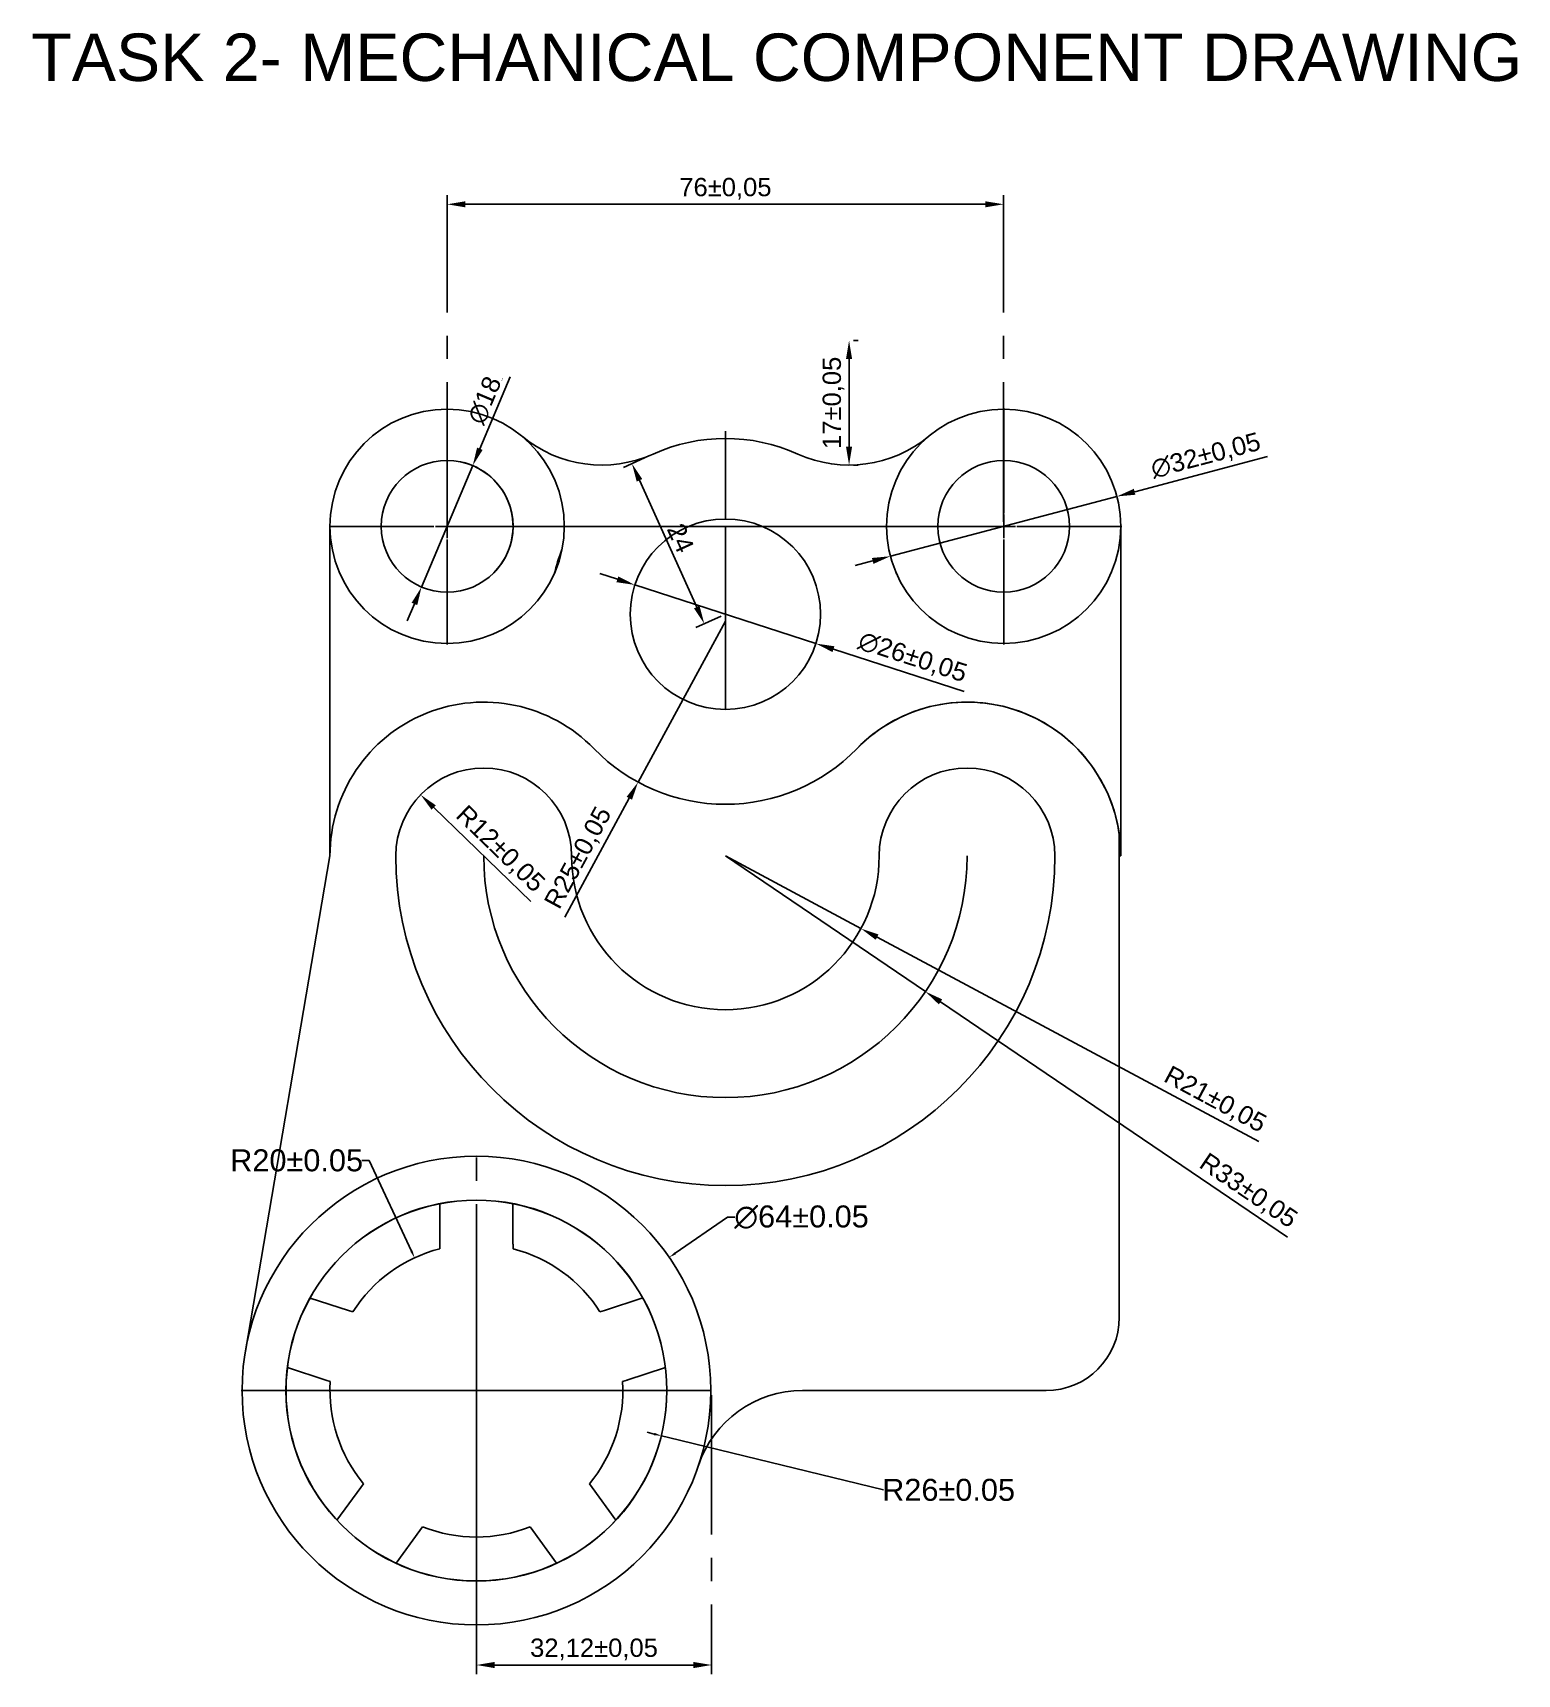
# Model space of a CAD drawing. Header units: inches. Extents: x 3395 to 3597, y 1640 to 1864.
import ezdxf

# ---------------------------------------------------------------- set-up
doc = ezdxf.new("R2010")
doc.units = ezdxf.units.IN
doc.header["$MEASUREMENT"] = 0
doc.linetypes.add('CENTER2', pattern=[28.575, 19.05, -3.175, 3.175, -3.175])
doc.styles.get("Standard").update_dxf_attribs({"font": 'arial.ttf'})
doc.dimstyles.new('ISO-25', dxfattribs={"dimtxt": 2.5, "dimasz": 2.5, "dimexe": 1.25, "dimexo": 0.625, "dimtad": 1, "dimtxsty": 'Standard', "dimcen": 2.5, "dimadec": 0, "dimazin": 0, "dimtfac": 1, "dimtmove": 0, "dimatfit": 3, "dimfxl": 1, "dimarcsym": 0})
doc.dimstyles.get("Standard").update_dxf_attribs({"dimtxt": 3, "dimasz": 1, "dimexe": 0.18, "dimexo": 0.0625, "dimgap": 0.09, "dimtad": 0, "dimtih": 1, "dimtoh": 1, "dimdec": 0, "dimzin": 0, "dimdsep": 46, "dimtxsty": 'Standard', "dimcen": 0.09, "dimadec": 0, "dimazin": 0, "dimtfac": 1, "dimtdec": 0, "dimtofl": 0, "dimtmove": 0, "dimatfit": 3, "dimfxl": 1, "dimtolj": 1, "dimtzin": 0, "dimarcsym": 0})

# ---------------------------------------------------------------- blocks, each defined once
blk = doc.blocks.new('*U1')
for p, q in [((21, 46), (21, 51.51)), ((31, 46), (31, 51.51))]:
    blk.add_line(p, q)
blk.add_circle((26, 26), 26)
blk = doc.blocks.new('*U2')
at = {"color": 0, "linetype": 'ByBlock', "lineweight": -2, "transparency": 16777216}
for p, rotation in [((2147.51, 857.42), 144), ((2116.95, 887.99), 216), ((2127.89, 818.91), 72), ((2078.43, 868.37), 288.0000000000001)]:
    blk.add_blockref('*U1', p, dxfattribs=dict(at, rotation=rotation))
blk.add_blockref('*U1', (2085.19, 825.67), dxfattribs=at)
blk = doc.blocks.new('*D3')
at = {"color": 0, "lineweight": -2, "transparency": 16777216}
for p, q in [((3489.35, 1783.52), (3477.43, 1761.55)), ((3467.43, 1743.13), (3476.23, 1759.35))]:
    blk.add_line(p, q, dxfattribs=at)
at = {"color": 0, "transparency": 16777216}
blk.add_solid([(3475.87, 1759.55), (3476.6, 1759.15), (3477.43, 1761.55)], dxfattribs=at)
at = {"layer": 'Defpoints', "color": 0, "transparency": 16777216}
for p in [(3489.35, 1783.52), (3477.43, 1761.55)]:
    blk.add_point(p, dxfattribs=at)
at = {"color": 0, "transparency": 16777216, "insert": (3469.37, 1751.16), "char_height": 2.5, "attachment_point": 5, "rotation": 61.51}
blk.add_mtext('R25±0,05', dxfattribs=at)
blk = doc.blocks.new('*D5')
at = {"color": 0, "lineweight": -2, "transparency": 16777216}
for p, q in [((3474.6, 1789.25), (3472.22, 1790.02)), ((3476.98, 1788.48), (3501.72, 1780.47)), ((3521.97, 1773.92), (3504.1, 1779.71))]:
    blk.add_line(p, q, dxfattribs=at)
at = {"color": 0, "transparency": 16777216}
for points in [[(3474.73, 1789.64), (3474.47, 1788.85), (3476.98, 1788.48)], [(3504.23, 1780.1), (3503.97, 1779.31), (3501.72, 1780.47)]]:
    blk.add_solid(points, dxfattribs=at)
at = {"layer": 'Defpoints', "color": 0, "transparency": 16777216}
for p in [(3476.98, 1788.48), (3501.72, 1780.47)]:
    blk.add_point(p, dxfattribs=at)
at = {"color": 0, "transparency": 16777216, "insert": (3514.89, 1778.49), "char_height": 2.5, "attachment_point": 5, "rotation": 342.0733}
blk.add_mtext('∅26±0,05', dxfattribs=at)
blk = doc.blocks.new('*D6')
at = {"color": 0, "lineweight": -2, "transparency": 16777216}
for p, q in [((3563.4, 1805.99), (3545.24, 1801.2)), ((3511.88, 1792.39), (3542.82, 1800.56)), ((3509.46, 1791.75), (3507.05, 1791.12))]:
    blk.add_line(p, q, dxfattribs=at)
at = {"color": 0, "transparency": 16777216}
for points in [[(3545.13, 1801.6), (3545.34, 1800.79), (3542.82, 1800.56)], [(3509.36, 1792.16), (3509.57, 1791.35), (3511.88, 1792.39)]]:
    blk.add_solid(points, dxfattribs=at)
at = {"layer": 'Defpoints', "color": 0, "transparency": 16777216}
for p in [(3542.82, 1800.56), (3511.88, 1792.39)]:
    blk.add_point(p, dxfattribs=at)
at = {"color": 0, "transparency": 16777216, "insert": (3554.97, 1806.01), "char_height": 2.5, "attachment_point": 5, "rotation": 14.7866}
blk.add_mtext('∅32±0,05', dxfattribs=at)
blk = doc.blocks.new('*D7')
at = {"color": 0, "lineweight": -2, "transparency": 16777216}
for p, q in [((3459.95, 1816.87), (3455.82, 1807.07)), ((3447.85, 1788.18), (3454.85, 1804.77)), ((3446.88, 1785.88), (3445.91, 1783.58))]:
    blk.add_line(p, q, dxfattribs=at)
at = {"color": 0, "linetype": 'CENTER2', "lineweight": -2, "transparency": 16777216}
blk.add_arc((3451.35, 1796.48), 9, 313.7573, 75.0875, dxfattribs=at)
at = {"color": 0, "transparency": 16777216}
for points in [[(3455.44, 1807.23), (3456.2, 1806.91), (3454.85, 1804.77)], [(3446.5, 1786.04), (3447.27, 1785.72), (3447.85, 1788.18)]]:
    blk.add_solid(points, dxfattribs=at)
at = {"layer": 'Defpoints', "color": 0, "transparency": 16777216}
for p in [(3454.85, 1804.77), (3447.85, 1788.18)]:
    blk.add_point(p, dxfattribs=at)
at = {"color": 0, "transparency": 16777216, "insert": (3456.56, 1813.89), "char_height": 2.5, "attachment_point": 5, "rotation": 67.1298}
blk.add_mtext('∅18{\\H0.125;±0,05}', dxfattribs=at)
blk = doc.blocks.new('*D8')
at = {"color": 0, "linetype": 'CENTER2', "lineweight": -2, "transparency": 16777216}
for p, q in [((3506.86, 1821.84), (3507.49, 1821.84)), ((3506.86, 1804.84), (3507.49, 1804.84))]:
    blk.add_line(p, q, dxfattribs=at)
at = {"color": 0, "lineweight": -2, "transparency": 16777216}
blk.add_line((3506.24, 1819.34), (3506.24, 1807.34), dxfattribs=at)
at = {"color": 0, "transparency": 16777216}
for points in [[(3505.82, 1819.34), (3506.65, 1819.34), (3506.24, 1821.84)], [(3505.82, 1807.34), (3506.65, 1807.34), (3506.24, 1804.84)]]:
    blk.add_solid(points, dxfattribs=at)
at = {"layer": 'Defpoints', "color": 0, "transparency": 16777216}
for p in [(3506.24, 1821.84), (3506.24, 1804.84), (3506.24, 1804.84)]:
    blk.add_point(p, dxfattribs=at)
at = {"color": 0, "transparency": 16777216, "insert": (3504.11, 1813.34), "char_height": 2.5, "attachment_point": 5, "rotation": 90}
blk.add_mtext('17±0,05', dxfattribs=at)
blk = doc.blocks.new('*D9')
at = {"color": 0, "linetype": 'CENTER2', "lineweight": -2, "transparency": 16777216}
for p, q in [((3478.9, 1806.09), (3475.45, 1804.53)), ((3488.78, 1784.22), (3485.33, 1782.66))]:
    blk.add_line(p, q, dxfattribs=at)
at = {"color": 0, "lineweight": -2, "transparency": 16777216}
blk.add_line((3485.44, 1785.45), (3477.62, 1802.77), dxfattribs=at)
at = {"color": 0, "transparency": 16777216}
for points in [[(3478, 1802.94), (3477.24, 1802.59), (3476.59, 1805.04)], [(3485.82, 1785.62), (3485.06, 1785.28), (3486.47, 1783.17)]]:
    blk.add_solid(points, dxfattribs=at)
at = {"layer": 'Defpoints', "color": 0, "transparency": 16777216}
for p in [(3479.47, 1806.35), (3476.59, 1805.04), (3489.35, 1784.48)]:
    blk.add_point(p, dxfattribs=at)
at = {"color": 0, "transparency": 16777216, "insert": (3483.24, 1794.88), "char_height": 2.5, "attachment_point": 5, "rotation": 294.3212}
blk.add_mtext('24', dxfattribs=at)
blk = doc.blocks.new('*D10')
at = {"color": 0, "lineweight": -2, "transparency": 16777216}
for p, q in [((3489.35, 1751.48), (3507.86, 1741.56)), ((3562.21, 1712.46), (3510.07, 1740.38))]:
    blk.add_line(p, q, dxfattribs=at)
at = {"color": 0, "transparency": 16777216}
blk.add_solid([(3510.26, 1740.75), (3509.87, 1740.02), (3507.86, 1741.56)], dxfattribs=at)
at = {"layer": 'Defpoints', "color": 0, "transparency": 16777216}
for p in [(3489.35, 1751.48), (3507.86, 1741.56)]:
    blk.add_point(p, dxfattribs=at)
at = {"color": 0, "transparency": 16777216, "insert": (3556.18, 1718.1), "char_height": 2.5, "attachment_point": 5, "rotation": 331.8309}
blk.add_mtext('R21±0,05', dxfattribs=at)
blk = doc.blocks.new('*D11')
at = {"color": 0, "lineweight": -2, "transparency": 16777216}
for p, q in [((3489.35, 1751.48), (3516.66, 1732.95)), ((3566.11, 1699.41), (3518.73, 1731.55))]:
    blk.add_line(p, q, dxfattribs=at)
at = {"color": 0, "transparency": 16777216}
blk.add_solid([(3518.96, 1731.89), (3518.5, 1731.2), (3516.66, 1732.95)], dxfattribs=at)
at = {"layer": 'Defpoints', "color": 0, "transparency": 16777216}
for p in [(3489.35, 1751.48), (3516.66, 1732.95)]:
    blk.add_point(p, dxfattribs=at)
at = {"color": 0, "transparency": 16777216, "insert": (3560.7, 1705.65), "char_height": 2.5, "attachment_point": 5, "rotation": 325.8499}
blk.add_mtext('R33±0,05', dxfattribs=at)
blk = doc.blocks.new('*D12')
at = {"color": 0, "lineweight": -2, "transparency": 16777216}
blk.add_line((3462.79, 1745.25), (3449.52, 1758.08), dxfattribs=at)
at = {"color": 0, "transparency": 16777216}
blk.add_solid([(3449.81, 1758.38), (3449.23, 1757.78), (3447.73, 1759.82)], dxfattribs=at)
at = {"layer": 'Defpoints', "color": 0, "transparency": 16777216}
for p in [(3447.73, 1759.82), (3456.35, 1751.48)]:
    blk.add_point(p, dxfattribs=at)
at = {"color": 0, "transparency": 16777216, "insert": (3458.53, 1752.33), "char_height": 2.5, "attachment_point": 5, "rotation": 315.9534}
blk.add_mtext('R12±0,05', dxfattribs=at)
blk = doc.blocks.new('*D4')
at = {"color": 0, "linetype": 'CENTER2', "lineweight": -2, "transparency": 16777216}
for p, q in [((3451.35, 1797.1), (3451.35, 1841.7)), ((3527.35, 1797.1), (3527.35, 1841.7))]:
    blk.add_line(p, q, dxfattribs=at)
at = {"color": 0, "lineweight": -2, "transparency": 16777216}
blk.add_line((3453.85, 1840.45), (3524.85, 1840.45), dxfattribs=at)
at = {"color": 0, "transparency": 16777216}
for points in [[(3453.85, 1840.86), (3453.85, 1840.03), (3451.35, 1840.45)], [(3524.85, 1840.86), (3524.85, 1840.03), (3527.35, 1840.45)]]:
    blk.add_solid(points, dxfattribs=at)
at = {"layer": 'Defpoints', "color": 0, "transparency": 16777216}
for p in [(3527.35, 1840.45), (3451.35, 1796.48), (3527.35, 1796.48)]:
    blk.add_point(p, dxfattribs=at)
at = {"color": 0, "transparency": 16777216, "insert": (3489.35, 1842.57), "char_height": 2.5, "attachment_point": 5}
blk.add_mtext('76±0,05', dxfattribs=at)
blk = doc.blocks.new('*D13')
at = {"color": 0, "linetype": 'CENTER2', "lineweight": -2, "transparency": 16777216}
for p, q in [((3455.35, 1677.85), (3455.35, 1639.75)), ((3487.47, 1677.85), (3487.47, 1639.75))]:
    blk.add_line(p, q, dxfattribs=at)
at = {"color": 0, "lineweight": -2, "transparency": 16777216}
blk.add_line((3457.85, 1641), (3484.97, 1641), dxfattribs=at)
at = {"color": 0, "transparency": 16777216}
for points in [[(3457.85, 1641.42), (3457.85, 1640.58), (3455.35, 1641)], [(3484.97, 1641.42), (3484.97, 1640.58), (3487.47, 1641)]]:
    blk.add_solid(points, dxfattribs=at)
at = {"layer": 'Defpoints', "color": 0, "transparency": 16777216}
for p in [(3455.35, 1678.48), (3487.47, 1678.48), (3487.47, 1641)]:
    blk.add_point(p, dxfattribs=at)
at = {"color": 0, "transparency": 16777216, "insert": (3471.41, 1643.13), "char_height": 2.5, "attachment_point": 5}
blk.add_mtext('32,12±0,05', dxfattribs=at)
blk = doc.blocks.new('*U14')
at = {"color": 0, "linetype": 'CENTER2', "transparency": 16777216}
for p, q in [((0, 3.2), (0, 16.12)), ((-16.12, 0), (-3.2, 0)), ((3.2, 0), (16.12, 0)), ((0, -16.12), (0, -3.2))]:
    blk.add_line(p, q, dxfattribs=at)
at = {"color": 0, "linetype": 'Continuous', "transparency": 16777216}
for p, q in [((-1.6, 0), (1.6, 0)), ((0, -1.6), (0, 1.6))]:
    blk.add_line(p, q, dxfattribs=at)
blk = doc.blocks.new('*U15')
at = {"color": 0, "linetype": 'CENTER2', "transparency": 16777216}
for p, q in [((0, 1.8), (0, 9.12)), ((-9.12, 0), (-1.8, 0)), ((1.8, 0), (9.12, 0)), ((0, -9.12), (0, -1.8))]:
    blk.add_line(p, q, dxfattribs=at)
at = {"color": 0, "linetype": 'Continuous', "transparency": 16777216}
for p, q in [((-0.9, 0), (0.9, 0)), ((0, -0.9), (0, 0.9))]:
    blk.add_line(p, q, dxfattribs=at)
blk = doc.blocks.new('*U16')
at = {"color": 0, "linetype": 'CENTER2', "transparency": 16777216}
for p, q in [((0, 1.8), (0, 9.12)), ((-9.12, 0), (-1.8, 0)), ((1.8, 0), (9.12, 0)), ((0, -9.12), (0, -1.8))]:
    blk.add_line(p, q, dxfattribs=at)
at = {"color": 0, "linetype": 'Continuous', "transparency": 16777216}
for p, q in [((-0.9, 0), (0.9, 0)), ((0, -0.9), (0, 0.9))]:
    blk.add_line(p, q, dxfattribs=at)
blk = doc.blocks.new('*U17')
at = {"color": 0, "linetype": 'CENTER2', "transparency": 16777216}
for p, q in [((0, 3.2), (0, 16.12)), ((-16.12, 0), (-3.2, 0)), ((3.2, 0), (16.12, 0)), ((0, -16.12), (0, -3.2))]:
    blk.add_line(p, q, dxfattribs=at)
at = {"color": 0, "linetype": 'Continuous', "transparency": 16777216}
for p, q in [((-1.6, 0), (1.6, 0)), ((0, -1.6), (0, 1.6))]:
    blk.add_line(p, q, dxfattribs=at)
blk = doc.blocks.new('*U18')
at = {"color": 0, "linetype": 'CENTER2', "transparency": 16777216}
for p, q in [((0, 5.2), (0, 26.12)), ((-26.12, 0), (-5.2, 0)), ((5.2, 0), (26.12, 0)), ((0, -26.12), (0, -5.2))]:
    blk.add_line(p, q, dxfattribs=at)
at = {"color": 0, "linetype": 'Continuous', "transparency": 16777216}
for p, q in [((0, -2.6), (0, 2.6)), ((-2.6, 0), (2.6, 0))]:
    blk.add_line(p, q, dxfattribs=at)
blk = doc.blocks.new('*U19')
at = {"color": 0, "linetype": 'CENTER2', "transparency": 16777216}
for p, q in [((0, 6.4), (0, 32.12)), ((-32.12, 0), (-6.4, 0)), ((6.4, 0), (32.12, 0)), ((0, -32.12), (0, -6.4))]:
    blk.add_line(p, q, dxfattribs=at)
at = {"color": 0, "linetype": 'Continuous', "transparency": 16777216}
for p, q in [((0, -3.2), (0, 3.2)), ((-3.2, 0), (3.2, 0))]:
    blk.add_line(p, q, dxfattribs=at)
blk = doc.blocks.new('*D20')
at = {"color": 0, "lineweight": -2, "transparency": 16777216}
for p, q in [((3455.26, 1678.48), (3455.44, 1678.48)), ((3455.35, 1678.39), (3455.35, 1678.57)), ((3479.64, 1672.54), (3478.66, 1672.78)), ((3480.61, 1672.3), (3481.58, 1672.07)), ((3510.92, 1664.9), (3481.58, 1672.07))]:
    blk.add_line(p, q, dxfattribs=at)
at = {"color": 0, "transparency": 16777216}
blk.add_solid([(3479.68, 1672.7), (3479.6, 1672.38), (3480.61, 1672.3)], dxfattribs=at)
at = {"layer": 'Defpoints', "color": 0, "transparency": 16777216}
for p in [(3455.35, 1678.48), (3480.61, 1672.3)]:
    blk.add_point(p, dxfattribs=at)
at = {"color": 0, "transparency": 16777216, "insert": (3519.83, 1664.9), "char_height": 3, "attachment_point": 5}
blk.add_mtext('R26±0.05', dxfattribs=at)
blk = doc.blocks.new('*D21')
at = {"color": 0, "lineweight": -2, "transparency": 16777216}
for p, q in [((3489.64, 1702.15), (3482.51, 1697.23)), ((3490.64, 1702.15), (3489.64, 1702.15)), ((3455.26, 1678.48), (3455.44, 1678.48)), ((3455.35, 1678.39), (3455.35, 1678.57))]:
    blk.add_line(p, q, dxfattribs=at)
at = {"color": 0, "transparency": 16777216}
blk.add_solid([(3482.41, 1697.36), (3482.6, 1697.09), (3481.68, 1696.66)], dxfattribs=at)
at = {"layer": 'Defpoints', "color": 0, "transparency": 16777216}
for p in [(3481.68, 1696.66), (3429.02, 1660.29)]:
    blk.add_point(p, dxfattribs=at)
at = {"color": 0, "transparency": 16777216, "insert": (3499.75, 1702.15), "char_height": 3, "attachment_point": 5}
blk.add_mtext('\\A1;∅64±0.05', dxfattribs=at)
blk = doc.blocks.new('*D27')
at = {"color": 0, "lineweight": -2, "transparency": 16777216}
for p, q in [((3439.72, 1709.89), (3440.72, 1709.89)), ((3440.72, 1709.89), (3446.48, 1697.51)), ((3455.26, 1678.48), (3455.44, 1678.48)), ((3455.35, 1678.39), (3455.35, 1678.57))]:
    blk.add_line(p, q, dxfattribs=at)
at = {"color": 0, "transparency": 16777216}
blk.add_solid([(3446.63, 1697.58), (3446.33, 1697.44), (3446.91, 1696.61)], dxfattribs=at)
at = {"layer": 'Defpoints', "color": 0, "transparency": 16777216}
for p in [(3446.91, 1696.61), (3455.35, 1678.48)]:
    blk.add_point(p, dxfattribs=at)
at = {"color": 0, "transparency": 16777216, "insert": (3430.8, 1709.89), "char_height": 3, "attachment_point": 5}
blk.add_mtext('\\A1;R20±0.05', dxfattribs=at)

msp = doc.modelspace()

# ---------------------------------------------------------------- linework, layer by layer
for p, q in [((3489.351, 1797.476), (3489.351, 1809.476)), ((3435.351, 1796.476), (3435.351, 1751.476)), ((3489.351, 1796.476), (3451.351, 1796.476)), ((3489.351, 1784.476), (3489.351, 1796.476)), ((3489.351, 1796.476), (3527.351, 1796.476)), ((3543.351, 1796.476), (3543.351, 1751.476)), ((3489.351, 1771.476), (3489.351, 1784.476)), ((3543.144, 1754.417), (3543.144, 1688.476)), ((3435.351, 1751.476), (3423.807, 1683.862)), ((3543.144, 1751.476), (3543.351, 1751.476)), ((3543.351, 1751.476), (3543.351, 1751.476)), ((3450.351, 1698.476), (3450.342, 1697.839)), ((3455.351, 1678.476), (3455.351, 1698.476)), ((3460.351, 1698.476), (3460.382, 1697.833)), ((3437.875, 1689.412), (3438.479, 1689.216)), ((3472.827, 1689.412), (3472.223, 1689.216)), ((3472.223, 1689.216), (3472.223, 1689.216)), ((3434.784, 1679.901), (3435.388, 1679.705)), ((3475.917, 1679.901), (3475.313, 1679.705)), ((3455.351, 1678.476), (3423.351, 1678.476)), ((3455.351, 1678.476), (3487.351, 1678.476)), ((3455.351, 1678.476), (3455.351, 1646.476)), ((3499.893, 1678.476), (3533.144, 1678.476)), ((3439.55, 1665.235), (3439.921, 1665.751)), ((3439.921, 1665.751), (3439.921, 1665.751)), ((3471.152, 1665.235), (3470.778, 1665.749)), ((3447.64, 1659.357), (3448.003, 1659.875)), ((3448.003, 1659.875), (3448.003, 1659.875)), ((3463.061, 1659.357), (3462.688, 1659.871))]:
    msp.add_line(p, q)
for centre, radius in [((3451.351, 1796.476), 16), ((3527.351, 1796.476), 16), ((3451.351, 1796.476), 9), ((3527.351, 1796.476), 9), ((3489.351, 1784.476), 13), ((3455.351, 1678.476), 32)]:
    msp.add_circle(centre, radius)
for centre, radius, start, end in [((3472.465, 1821.838), 17, 230.22153, 294.32119), ((3506.237, 1821.838), 17, 245.67881, 309.77847), ((3489.351, 1784.476), 24, 65.67881, 114.32119), ((3489.351, 1784.476), 24, 158.42026, 166.86344), ((3489.351, 1751.476), 45, 121.29045, 121.34819), ((3489.351, 1784.476), 24, 13.13656, 13.4714), ((3489.351, 1751.476), 45, 58.65181, 58.70955), ((3456.351, 1751.476), 21, 44.16048, 180), ((3522.351, 1751.476), 21, 8.04912, 135.83952), ((3522.351, 1751.476), 21, 0, 135.83952), ((3489.351, 1783.523), 25, 224.16048, 315.83952), ((3456.351, 1751.476), 12, 0, 180), ((3522.351, 1751.476), 12, 0, 180), ((3489.351, 1751.476), 45, 180, 0), ((3489.351, 1751.476), 33, 180, 0), ((3489.351, 1751.476), 21, 180, 0), ((3455.351, 1678.476), 20, 104.5039, 147.52249), ((3455.351, 1678.476), 20, 32.47751, 75.42955), ((3533.144, 1688.476), 10, 270, 0), ((3455.351, 1678.476), 20, 176.47751, 219.51421), ((3455.351, 1678.476), 20, 320.47751, 3.52249), ((3455.351, 1678.476), 32, 180, 0), ((3499.893, 1663.476), 15, 90, 161.38854), ((3455.351, 1678.476), 20, 248.44598, 291.52249)]:
    msp.add_arc(centre, radius, start, end)

# ---------------------------------------------------------------- block references
at = {"linetype": 'CENTER2'}
for name, p in [('*U14', (3451.351, 1796.476)), ('*U17', (3527.351, 1796.476)), ('*U15', (3451.351, 1796.476)), ('*U16', (3527.351, 1796.476)), ('*U19', (3455.351, 1678.476)), ('*U18', (3455.351, 1678.476))]:
    msp.add_blockref(name, p, dxfattribs=at)
msp.add_blockref('*U2', (1344.156, 826.803))

# ---------------------------------------------------------------- texts
at = {"insert": (3394.573, 1863.764), "char_height": 6.47684, "attachment_point": 1}
msp.add_mtext_dynamic_manual_height_columns('TASK 2- MECHANICAL COMPONENT DRAWING', width=221.85609, gutter_width=32.384, heights=[0], dxfattribs=at)

# ---------------------------------------------------------------- dimensions: what is measured, and where the dimension line sits
for base, p1, p2, override, picture, middle in [((3527.351, 1840.446), (3451.351, 1796.476), (3527.351, 1796.476), {"dimgap": 0.625, "dimtol": 1, "dimlim": 0, "dimtp": 0.05, "dimtm": 0.05}, '*D4', (3489.351, 1842.574)), ((3487.471, 1641), (3455.351, 1678.476), (3487.471, 1678.476), {"dimgap": 0.625, "dimtol": 1, "dimlim": 0, "dimtp": 0.05, "dimtm": 0.05, "dimtdec": 2}, '*D13', (3471.411, 1643.128))]:
    dim = msp.add_linear_dim(base=base, p1=p1, p2=p2, dimstyle='ISO-25', override=override)
    dim.commit()
    dim.dimension.update_dxf_attribs({"geometry": picture, "text_midpoint": middle})
for p1, p2, override, picture, middle in [((3447.853, 1788.184), (3454.849, 1804.769), {"dimgap": 0.625, "dimtol": 1, "dimlim": 0, "dimtp": 0.05, "dimtm": 0.05, "dimtfac": 0.05}, '*D7', (3456.557, 1813.891)), ((3511.881, 1792.393), (3542.821, 1800.56), {"dimgap": 0.625, "dimtol": 1, "dimlim": 0, "dimtp": 0.05, "dimtm": 0.05}, '*D6', (3554.974, 1806.01)), ((3476.982, 1788.478), (3501.72, 1780.475), {"dimgap": 0.625, "dimtol": 1, "dimlim": 0, "dimtp": 0.05, "dimtm": 0.05, "dimtfac": 1}, '*D5', (3514.891, 1778.493))]:
    dim = msp.add_diameter_dim_2p(p1=p1, p2=p2, dimstyle='ISO-25', override=override)
    dim.commit()
    dim.dimension.update_dxf_attribs({"geometry": picture, "text_midpoint": middle})
dim = msp.add_linear_dim(base=(3506.237, 1804.838), p1=(3506.237, 1821.838), p2=(3506.237, 1804.838), angle=90, dimstyle='ISO-25', override={"dimgap": 0.625, "dimtol": 1, "dimlim": 0, "dimtp": 0.05, "dimtm": 0.05})
dim.commit()
dim.dimension.update_dxf_attribs({"geometry": '*D8', "text_midpoint": (3504.109, 1813.338)})
dim = msp.add_aligned_dim(p1=(3489.351, 1784.476), p2=(3479.466, 1806.346), distance=3.161, dimstyle='ISO-25')
dim.commit()
dim.dimension.update_dxf_attribs({"geometry": '*D9', "text_midpoint": (3483.241, 1794.884)})
dim = msp.add_radius_dim(center=(3489.351, 1783.523), mpoint=(3477.426, 1761.551), dimstyle='ISO-25', override={"dimtol": 1, "dimtp": 0.05, "dimtm": 0.05})
dim.commit()
dim.dimension.update_dxf_attribs({"geometry": '*D3', "text_midpoint": (3469.365, 1751.159)})
for center, mpoint, dimstyle, override, picture, middle in [((3456.351, 1751.476), (3447.725, 1759.819), 'ISO-25', {"dimgap": 0.625, "dimtol": 1, "dimlim": 0, "dimtp": 0.05, "dimtm": 0.05}, '*D12', (3457.054, 1750.796)), ((3489.351, 1751.476), (3507.863, 1741.563), 'ISO-25', {"dimtol": 1, "dimtp": 0.05, "dimtm": 0.05}, '*D10', (3555.175, 1716.227)), ((3489.351, 1751.476), (3516.661, 1732.951), 'ISO-25', {"dimtol": 1, "dimtp": 0.05, "dimtm": 0.05}, '*D11', (3559.504, 1703.889)), ((3455.351, 1678.476), (3446.905, 1696.606), 'Standard', {"dimgap": 0.09, "dimtol": 1, "dimlim": 0, "dimtp": 0.05, "dimtm": 0.05, "dimtdec": 2}, '*D27', (3430.802, 1709.891)), ((3455.351, 1678.476), (3480.608, 1672.305), 'Standard', {"dimtol": 1, "dimtp": 0.05, "dimtm": 0.05, "dimtdec": 2, "dimtolj": 0}, '*D20', (3510.917, 1664.899))]:
    dim = msp.add_radius_dim(center=center, mpoint=mpoint, dimstyle=dimstyle, override=override)
    dim.commit()
    dim.dimension.update_dxf_attribs({"geometry": picture, "text_midpoint": middle, "dimtype": 164})
dim = msp.add_diameter_dim_2p(p1=(3429.018, 1660.295), p2=(3481.684, 1696.658), dimstyle='Standard', override={"dimgap": 0.09, "dimtol": 1, "dimlim": 0, "dimtp": 0.05, "dimtm": 0.05, "dimtdec": 2})
dim.commit()
dim.dimension.update_dxf_attribs({"geometry": '*D21', "text_midpoint": (3499.748, 1702.149), "dimtype": 163})

doc.saveas('drawing.dxf')
